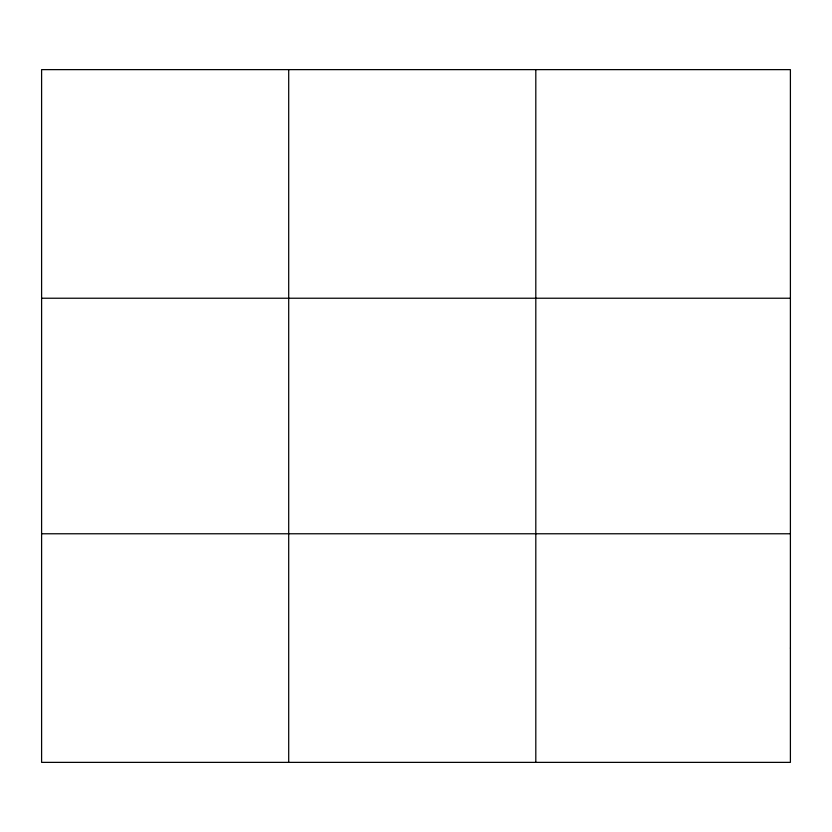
<?xml version="1.0" encoding="UTF-8"?>
<svg xmlns="http://www.w3.org/2000/svg" width="832" height="832" viewBox="0 0 832 832"><rect width="100%" height="100%" fill="white"/><g stroke="black" fill="none" stroke-linecap="round" stroke-linejoin="round"><path stroke-width="1.25" d="M288.704 69.628L288.704 762.372M535.808 69.628L535.808 762.372M41.6 298.23L790.4 298.23M41.6 533.77L790.4 533.77M790.4 648.066L790.4 762.372L41.6 762.372L41.6 69.628L790.4 69.628L790.4 648.066"/></g></svg>
